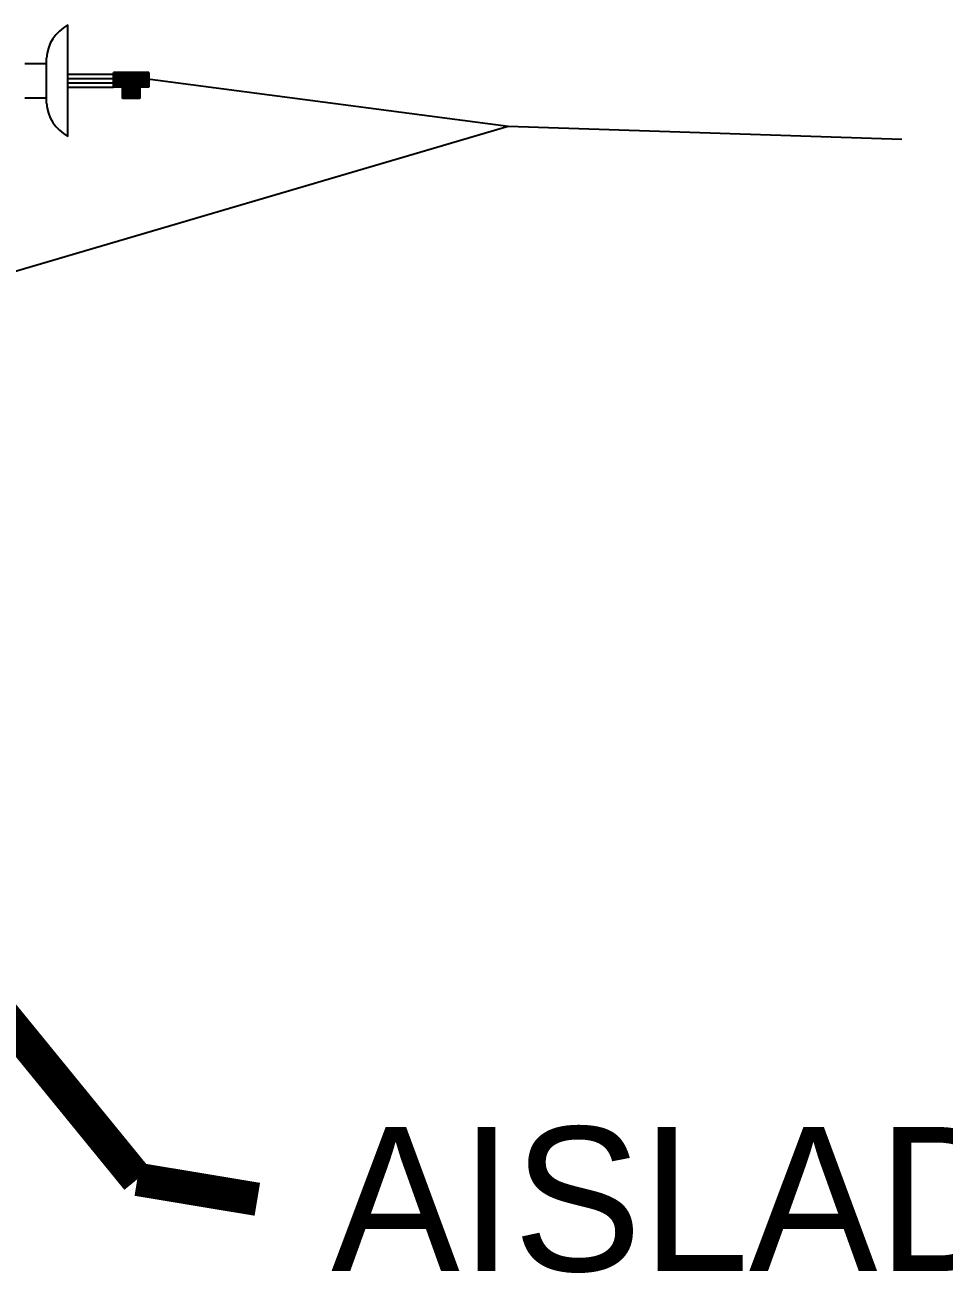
# Model space of a CAD drawing. Extents: x 0.27 to 8.12, y 0.27 to 5.77.
# Drawn here: x 1.8269 to 2.0565, y 4.7599 to 5.0718 of the extents above; entities that cross this region are included whole.
import ezdxf

# ---------------------------------------------------------------- set-up
doc = ezdxf.new("R2010")
doc.units = 0
doc.layers.get('0').update_dxf_attribs({"linetype": 'CONTINUOUS'})

# ---------------------------------------------------------------- blocks, each defined once
blk = doc.blocks.new('*X2')
at = {"color": 0}
for p, q in [((-67.975857, 190.67), (-66.496761, 190.67)), ((-67.975857, 190.66), (-66.496761, 190.66)), ((-67.975857, 190.65), (-66.496761, 190.65)), ((-67.975857, 190.64), (-66.496761, 190.64)), ((-67.975857, 190.63), (-66.496761, 190.63)), ((-67.975857, 190.62), (-66.496761, 190.62)), ((-67.975857, 190.61), (-66.496761, 190.61)), ((-67.975857, 190.6), (-66.496761, 190.6)), ((-67.975857, 190.59), (-66.496761, 190.59)), ((-67.975857, 190.58), (-66.496761, 190.58)), ((-67.975857, 190.57), (-66.496761, 190.57)), ((-67.975857, 190.56), (-66.496761, 190.56)), ((-67.975857, 190.55), (-66.496761, 190.55)), ((-67.975857, 190.54), (-66.496761, 190.54)), ((-67.975857, 190.53), (-66.496761, 190.53)), ((-67.975857, 190.52), (-66.496761, 190.52)), ((-67.975857, 190.51), (-66.496761, 190.51)), ((-67.975857, 190.5), (-66.496761, 190.5)), ((-67.975857, 190.49), (-66.496761, 190.49)), ((-67.975857, 190.48), (-66.496761, 190.48)), ((-67.975857, 190.47), (-66.496761, 190.47)), ((-67.975857, 190.46), (-66.496761, 190.46)), ((-67.975857, 190.45), (-66.496761, 190.45)), ((-67.975857, 190.44), (-66.496761, 190.44)), ((-67.975857, 190.43), (-66.496761, 190.43)), ((-67.975857, 190.42), (-66.496761, 190.42)), ((-67.975857, 190.41), (-66.496761, 190.41)), ((-67.975857, 190.4), (-66.496761, 190.4)), ((-67.975857, 190.39), (-66.496761, 190.39)), ((-67.975857, 190.38), (-66.496761, 190.38)), ((-67.975857, 190.37), (-66.496761, 190.37)), ((-67.975857, 190.36), (-66.496761, 190.36)), ((-67.975857, 190.35), (-66.496761, 190.35)), ((-67.975857, 190.34), (-66.496761, 190.34)), ((-67.975857, 190.33), (-66.496761, 190.33)), ((-67.975857, 190.32), (-66.496761, 190.32)), ((-67.975857, 190.31), (-66.496761, 190.31)), ((-67.975857, 190.3), (-66.496761, 190.3)), ((-67.975857, 190.29), (-66.496761, 190.29)), ((-67.975857, 190.28), (-66.496761, 190.28)), ((-67.975857, 190.27), (-66.496761, 190.27)), ((-67.975857, 190.26), (-66.496761, 190.26)), ((-67.975857, 190.25), (-66.496761, 190.25)), ((-67.975857, 190.24), (-66.496761, 190.24)), ((-67.975857, 190.23), (-66.496761, 190.23)), ((-67.975857, 190.22), (-66.496761, 190.22)), ((-67.975857, 190.21), (-66.496761, 190.21)), ((-67.975857, 190.2), (-66.496761, 190.2)), ((-67.975857, 190.19), (-66.496761, 190.19)), ((-67.975857, 190.18), (-66.496761, 190.18)), ((-67.975857, 190.17), (-66.496761, 190.17)), ((-67.975857, 190.16), (-66.496761, 190.16)), ((-67.975857, 190.15), (-66.496761, 190.15)), ((-67.975857, 190.14), (-66.496761, 190.14)), ((-67.975857, 190.13), (-66.496761, 190.13)), ((-67.975857, 190.12), (-66.496761, 190.12)), ((-67.975857, 190.11), (-66.496761, 190.11)), ((-67.975857, 190.1), (-66.496761, 190.1)), ((-67.975857, 190.09), (-66.496761, 190.09)), ((-67.975857, 190.08), (-66.496761, 190.08)), ((-67.975857, 190.07), (-66.496761, 190.07)), ((-67.975857, 190.06), (-66.496761, 190.06)), ((-67.602158, 190.05), (-66.873601, 190.05)), ((-67.602158, 190.04), (-66.873601, 190.04)), ((-67.602158, 190.03), (-66.873601, 190.03)), ((-67.602158, 190.02), (-66.873601, 190.02)), ((-67.602158, 190.01), (-66.873601, 190.01)), ((-67.602158, 190), (-66.873601, 190)), ((-67.602158, 189.99), (-66.873601, 189.99)), ((-67.602158, 189.98), (-66.873601, 189.98)), ((-67.602158, 189.97), (-66.873601, 189.97)), ((-67.602158, 189.96), (-66.873601, 189.96)), ((-67.602158, 189.95), (-66.873601, 189.95)), ((-67.602158, 189.94), (-66.873601, 189.94)), ((-67.602158, 189.93), (-66.873601, 189.93)), ((-67.602158, 189.92), (-66.873601, 189.92)), ((-67.602158, 189.91), (-66.873601, 189.91)), ((-67.602158, 189.9), (-66.873601, 189.9)), ((-67.602158, 189.89), (-66.873601, 189.89)), ((-67.602158, 189.88), (-66.873601, 189.88)), ((-67.602158, 189.87), (-66.873601, 189.87)), ((-67.602158, 189.86), (-66.873601, 189.86)), ((-67.602158, 189.85), (-66.873601, 189.85)), ((-67.602158, 189.84), (-66.873601, 189.84)), ((-67.602158, 189.83), (-66.873601, 189.83)), ((-67.602158, 189.82), (-66.873601, 189.82)), ((-67.602158, 189.81), (-66.873601, 189.81)), ((-67.602158, 189.8), (-66.873601, 189.8)), ((-67.602158, 189.79), (-66.873601, 189.79)), ((-67.602158, 189.78), (-66.873601, 189.78)), ((-67.602158, 189.77), (-66.873601, 189.77)), ((-67.602158, 189.76), (-66.873601, 189.76)), ((-67.602158, 189.75), (-66.873601, 189.75)), ((-67.602158, 189.74), (-66.873601, 189.74)), ((-67.602158, 189.73), (-66.873601, 189.73)), ((-67.602158, 189.72), (-66.873601, 189.72)), ((-67.602158, 189.71), (-66.873601, 189.71)), ((-67.602158, 189.7), (-66.873601, 189.7)), ((-67.602158, 189.69), (-66.873601, 189.69)), ((-67.602158, 189.68), (-66.873601, 189.68)), ((-67.602158, 189.67), (-66.873601, 189.67)), ((-67.602158, 189.66), (-66.873601, 189.66)), ((-67.602158, 189.65), (-66.873601, 189.65)), ((-67.602158, 189.64), (-66.873601, 189.64)), ((-67.602158, 189.63), (-66.873601, 189.63)), ((-67.602158, 189.62), (-66.873601, 189.62)), ((-67.602158, 189.61), (-66.873601, 189.61)), ((-67.602158, 189.6), (-66.873601, 189.6)), ((-67.602158, 189.59), (-66.873601, 189.59))]:
    blk.add_line(p, q, dxfattribs=at)

msp = doc.modelspace()

# ---------------------------------------------------------------- linework, layer by layer
at = {"color": 7, "linetype": 'CONTINUOUS'}
for p, q in [((1.837626, 5.043941), (1.837626, 5.071776)), ((1.832274, 5.052271), (1.832274, 5.063445)), ((1.826921, 5.062141), (1.832274, 5.062141)), ((1.837626, 5.059464), (1.849004, 5.059464)), ((1.849004, 5.056202), (1.849004, 5.059916)), ((1.849004, 5.059916), (1.857878, 5.059916)), ((1.849004, 5.059916), (1.849004, 5.056202)), ((1.857878, 5.059916), (1.857878, 5.056202)), ((1.837626, 5.058394), (1.849004, 5.058394)), ((1.837626, 5.057323), (1.849004, 5.057323)), ((1.837626, 5.056252), (1.849004, 5.056252)), ((1.851265, 5.056202), (1.849004, 5.056202)), ((1.851265, 5.053367), (1.851265, 5.056202)), ((1.857878, 5.056202), (1.855636, 5.056202)), ((1.855636, 5.056202), (1.855636, 5.053367)), ((1.826921, 5.053576), (1.832274, 5.053576)), ((1.855636, 5.053367), (1.851265, 5.053367))]:
    msp.add_line(p, q, dxfattribs=at)
at = {"color": 7, "linetype": 'BYBLOCK'}
msp.add_line((1.772401, 4.994894), (1.947639, 5.046485), dxfattribs=at)
at = {"color": 7, "linetype": 'CONTINUOUS'}
msp.add_lwpolyline([(1.855005, 5.058685), (1.855005, 5.058685), (1.855005, 5.058685), (1.947639, 5.046485), (2.045945, 5.043246)], dxfattribs=at)
at = {"color": 2, "const_width": 0.008333}
for points in [[(1.788346, 4.864987), (1.854976, 4.78328)], [(1.854976, 4.78328), (1.884976, 4.77829)]]:
    msp.add_lwpolyline(points, dxfattribs=at)
at = {"color": 7, "linetype": 'CONTINUOUS'}
for centre, start, end in [((1.842448, 5.062793), 118.22271, 176.33192), ((1.842448, 5.052924), 183.66808, 241.77729)]:
    msp.add_arc(centre, 0.010195, start, end, dxfattribs=at)

# ---------------------------------------------------------------- block references
at = {"color": 7, "linetype": 'CONTINUOUS', "xscale": -0.006, "yscale": 0.006, "zscale": 0.00125}
msp.add_blockref('*X2', (1.450023, 3.915865), dxfattribs=at)

# ---------------------------------------------------------------- texts
at = {"linetype": 'BYBLOCK'}
msp.add_text('AISLADOR.  NO CONTACTO CON METAL', height=0.036, dxfattribs=at).set_placement((1.90343, 4.760369))

doc.saveas('drawing.dxf')
